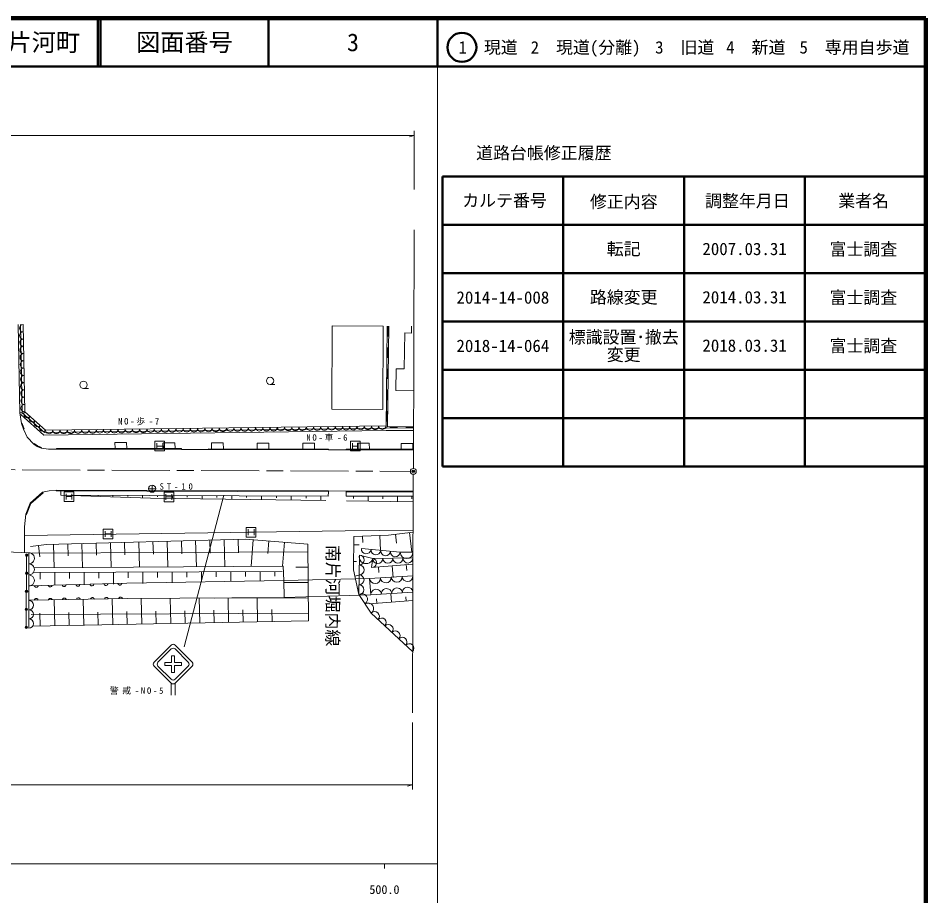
# Model space of a CAD drawing. Units: millimetres, scale not verified. Extents: x 40000 to 680000, y 20000 to 380000.
# Drawn here: x 492230 to 680000, y 198357 to 380000 of the extents above; entities that cross this region are included whole.
import ezdxf
from ezdxf.enums import TextEntityAlignment as Align

# ---------------------------------------------------------------- set-up
doc = ezdxf.new("R2010")
doc.units = ezdxf.units.MM
doc.header["$LTSCALE"] = 1000
doc.header["$PDMODE"] = 32
doc.header["$PDSIZE"] = 500
doc.linetypes.add('CHAIN', pattern=[18.5, 12, -1.5, 3.5, -1.5])
for name, color, linetype, lineweight in [('M-BGD', 7, 'Continuous', 13), ('M-BMK', 2, 'CHAIN', 13), ('M-BMK-SRVR', 3, 'Continuous', 13), ('M-STR-HTXT', 7, 'Continuous', 13), ('M-STR-STRC', 7, 'Continuous', 13), ('M-TTL', 2, 'Continuous', 140), ('M-TTL-BAND', 7, 'Continuous', 13), ('M-TTL-FRAM', 2, 'Continuous', 50), ('M-TTL-LINE', 7, 'Continuous', 50)]:
    doc.layers.add(name, color=color, linetype=linetype, lineweight=lineweight)
for name, color, linetype in [('M-BGD-HTXT', 7, 'Continuous'), ('M-OTRS', 6, 'Continuous'), ('M-TTL-TXT', 7, 'Continuous')]:
    doc.layers.add(name, color=color, linetype=linetype)
doc.styles.add('ＭＳ ゴシック', font='')
doc.styles.get('ＭＳ ゴシック').set_extended_font_data('MS Gothic')

msp = doc.modelspace()

# ---------------------------------------------------------------- hatches: boundary and pattern name
at = {"layer": 'M-BGD'}
for points in [[(568595, 316285), (568567, 314086), (568867, 314082), (568895, 316281)], [(568539, 311887), (568512, 309688), (568812, 309684), (568839, 311883)], [(568484, 307489), (568456, 305290), (568756, 305286), (568784, 307485)], [(568428, 303091), (568400, 300892), (568700, 300889), (568728, 303088)], [(568372, 298694), (568344, 296495), (568644, 296491), (568672, 298690)], [(569114, 295149), (570748, 295162), (570745, 295462), (569112, 295449)], [(572381, 295175), (574015, 295188), (574013, 295487), (572379, 295475)]]:
    msp.add_hatch(color=256, dxfattribs=at).paths.add_polyline_path(points)

# ---------------------------------------------------------------- linework, layer by layer
for p, q in [((492586, 298308), (492236, 316575)), ((493086, 298318), (492736, 316585)), ((493236, 316594), (493581, 298547)), ((568595, 316285), (568327, 295142)), ((568895, 316281), (568631, 295445)), ((573587, 314833), (573603, 316265)), ((572114, 307414), (572198, 314849)), ((573587, 314833), (572198, 314849)), ((570434, 307433), (572114, 307414)), ((544341, 304189), (545341, 304189)), ((505756, 303342), (506756, 303342)), ((493581, 298547), (497885, 294729)), ((492893, 296083), (493032, 296140)), ((492893, 296083), (493349, 294970)), ((493032, 296140), (493488, 295027)), ((493488, 295027), (493349, 294970)), ((497885, 294729), (568321, 295642)), ((568327, 295142), (574015, 295187)), ((568631, 295445), (574013, 295487)), ((574015, 295187), (574013, 295487)), ((495488, 291853), (495577, 291973)), ((497073, 291120), (497013, 290983)), ((500165, 290821), (500166, 290971)), ((500165, 290821), (526028, 290765)), ((500166, 290971), (526028, 290915)), ((526028, 290765), (526028, 290915)), ((531582, 290743), (526028, 290765)), ((531583, 290893), (531582, 290743)), ((531582, 290743), (556416, 290676)), ((531583, 290893), (556417, 290826)), ((556416, 290676), (556417, 290826)), ((560104, 290667), (556416, 290676)), ((560105, 290817), (560104, 290667)), ((560104, 290667), (573997, 290643)), ((560105, 290817), (573997, 290793)), ((497295, 281883), (498676, 282156)), ((497295, 281883), (497393, 281770)), ((498676, 282156), (500107, 282302)), ((500106, 282152), (500107, 282302)), ((556397, 281994), (500106, 282152)), ((556397, 282144), (500107, 282302)), ((556397, 281994), (556394, 281094)), ((556397, 281994), (556397, 282144)), ((556397, 282144), (560109, 282136)), ((560106, 281086), (560108, 281986)), ((560109, 282136), (560108, 281986)), ((573961, 281947), (560108, 281986)), ((573962, 282097), (560109, 282136)), ((556394, 281094), (501087, 281249)), ((505696, 281236), (505696, 281098)), ((508769, 281228), (508768, 281113)), ((511841, 281219), (511840, 280898)), ((514914, 281210), (514913, 281004)), ((517987, 281202), (517985, 280697)), ((521059, 281193), (521058, 280910)), ((524132, 281184), (524130, 280589)), ((527204, 281176), (527204, 280864)), ((530277, 281167), (530275, 280514)), ((533350, 281159), (533349, 280818)), ((536422, 281150), (536420, 280440)), ((539495, 281141), (539494, 280772)), ((542567, 281133), (542565, 280365)), ((545640, 281124), (545639, 280726)), ((548713, 281116), (548710, 280291)), ((551785, 281107), (551784, 280680)), ((554858, 281098), (554856, 280216)), ((573957, 281047), (560106, 281086)), ((573953, 279926), (560163, 280079)), ((561616, 281082), (561614, 280572)), ((564636, 281074), (564633, 280029)), ((567656, 281065), (567655, 280530)), ((570677, 281057), (570673, 279962)), ((573697, 281048), (573695, 280489)), ((493950, 277306), (493810, 277362)), ((493520, 272910), (559901, 273896)), ((573928, 274009), (559901, 273896)), ((563488, 272808), (563541, 271509)), ((567073, 272954), (567199, 269854)), ((570316, 273195), (570531, 271350)), ((573218, 273533), (573688, 269493)), ((496432, 270846), (496735, 268543)), ((499551, 271103), (499684, 266260)), ((502490, 271184), (502557, 268732)), ((505429, 271264), (505565, 266303)), ((508369, 271344), (508437, 268835)), ((511308, 271425), (511447, 266347)), ((514247, 271505), (514317, 268937)), ((517186, 271586), (517328, 266391)), ((520125, 271666), (520197, 269039)), ((523064, 271747), (523210, 266434)), ((526003, 271827), (526077, 269142)), ((528942, 271908), (529091, 266478)), ((531882, 271988), (531957, 269244)), ((534821, 272068), (534972, 266522)), ((537760, 272149), (537836, 269346)), ((540849, 272061), (540413, 266562)), ((544087, 271804), (543881, 269196)), ((547326, 271548), (546935, 266611)), ((561665, 271003), (562772, 270983)), ((494449, 269356), (485963, 269728)), ((493987, 268868), (493920, 253921)), ((494449, 269356), (494431, 262474)), ((552192, 269575), (495003, 269278)), ((562829, 268889), (562710, 260697)), ((565598, 268179), (562829, 268889)), ((571253, 269455), (563225, 270246)), ((573910, 269496), (571253, 269455)), ((561603, 267540), (562206, 267529)), ((565598, 268179), (565317, 266334)), ((565317, 266334), (573900, 267018)), ((573905, 268278), (565598, 268179)), ((569632, 266678), (569826, 264246)), ((572510, 266908), (572608, 265672)), ((495260, 265279), (546868, 265503)), ((496778, 265285), (496784, 263924)), ((499814, 265299), (499825, 262627)), ((502849, 265312), (502855, 264001)), ((505885, 265325), (505896, 262755)), ((508921, 265338), (508926, 264078)), ((511957, 265351), (511967, 262882)), ((514993, 265364), (514998, 264155)), ((518028, 265378), (518039, 263010)), ((521064, 265391), (521069, 264232)), ((524100, 265404), (524110, 263138)), ((527136, 265417), (527140, 264309)), ((530171, 265430), (530181, 263265)), ((533207, 265444), (533212, 264386)), ((536243, 265457), (536252, 263393)), ((539279, 265470), (539283, 264463)), ((542315, 265483), (542323, 263521)), ((545350, 265496), (545354, 264540)), ((552208, 266398), (549648, 266385)), ((566755, 266449), (566851, 265252)), ((514710, 263043), (494527, 262515)), ((564925, 264025), (547199, 263623)), ((552225, 263221), (547208, 263195)), ((561857, 264531), (562769, 264734)), ((573890, 264579), (564925, 264025)), ((565181, 260646), (564925, 264025)), ((494470, 259485), (494431, 262474)), ((562426, 261975), (562578, 262009)), ((565181, 260646), (573876, 261197)), ((494470, 259485), (494423, 253765)), ((494514, 259517), (514869, 259866)), ((499798, 254253), (499693, 259606)), ((505794, 254371), (505690, 259709)), ((511790, 254488), (511686, 259812)), ((514869, 259866), (547272, 260131)), ((517787, 254605), (517683, 259889)), ((523783, 254723), (523681, 259938)), ((529780, 254840), (529679, 259988)), ((552241, 260045), (532917, 259945)), ((535776, 254957), (535677, 260037)), ((541772, 255075), (541674, 260086)), ((547272, 260131), (565181, 260646)), ((562710, 260697), (565259, 256878)), ((573869, 259472), (564880, 258794)), ((566404, 258909), (566335, 259812)), ((569451, 259138), (569318, 260909)), ((572499, 259368), (572433, 260235)), ((520785, 254664), (520734, 257289)), ((526781, 254781), (526731, 257372)), ((532778, 254899), (532728, 257455)), ((538774, 255016), (538725, 257538)), ((544771, 255133), (544722, 257622)), ((552258, 256868), (494947, 256571)), ((496799, 254195), (496747, 256874)), ((502796, 254312), (502743, 256985)), ((508792, 254429), (508740, 257095)), ((514789, 254547), (514737, 257205)), ((565259, 256878), (573826, 248905))]:
    msp.add_line(p, q, dxfattribs=at)
msp.add_lwpolyline([(567750, 316288), (557156, 316330), (557088, 299057), (567681, 299015)], close=True, dxfattribs=at)
for points in [[(574047, 302877), (570383, 302918), (570434, 307433)], [(492893, 296083), (492586, 298308), (493086, 298318)], [(574013, 294687), (568332, 294642), (497511, 293724), (492754, 297944)], [(574015, 295187), (568327, 295142), (497698, 294226), (493086, 298318)], [(495488, 291853), (494070, 293297), (493349, 294970)], [(495488, 291853), (496166, 291352), (497013, 290983)], [(495577, 291973), (496242, 291483), (497073, 291120)], [(512282, 290945), (512257, 292153), (514670, 292148), (514695, 290939)], [(522282, 290923), (522258, 292132), (524676, 292126), (524701, 290918)], [(532242, 290892), (532217, 292100), (534650, 292094), (534675, 290885)], [(541697, 290866), (541672, 292075), (544084, 292068), (544108, 290859)], [(551120, 290840), (551096, 292049), (553533, 292042), (553558, 290833)], [(562448, 290813), (562423, 292022), (564856, 292017), (564881, 290809)], [(571453, 290797), (571429, 292006), (573850, 292002), (573874, 290793)], [(500165, 290821), (498487, 290825), (497013, 290983)], [(497295, 281883), (494721, 279658), (493810, 277362)], [(497393, 281770), (494847, 279569), (493950, 277306)], [(555877, 280204), (519619, 280644), (501087, 281249), (501052, 282149)], [(493810, 277362), (493514, 274695), (493533, 269396)], [(573927, 273615), (568865, 273027), (561696, 272735), (561572, 265808), (562710, 260697)], [(494783, 270629), (498082, 271063), (539229, 272189), (552184, 271163), (552266, 255280), (495300, 254166)], [(495499, 266228), (547079, 266612), (547199, 263623)], [(509985, 262920), (510020, 262824), (510070, 262746), (510152, 262668), (510233, 262622), (510330, 262592), (510458, 262596), (510553, 262630), (510632, 262680), (510710, 262762), (510756, 262844), (510785, 262940)], [(512869, 262995), (512903, 262900), (512953, 262821), (513035, 262743), (513117, 262697), (513213, 262668), (513341, 262671), (513436, 262706), (513515, 262756), (513593, 262838), (513639, 262919), (513668, 263016)], [(547272, 260131), (547199, 263623), (514710, 263043)], [(495569, 262543), (495604, 262448), (495654, 262369), (495736, 262291), (495817, 262245), (495914, 262216), (496042, 262219), (496137, 262253), (496216, 262303), (496293, 262386), (496339, 262467), (496369, 262564)], [(498452, 262618), (498487, 262523), (498537, 262444), (498619, 262366), (498700, 262320), (498797, 262291), (498925, 262294), (499020, 262329), (499099, 262379), (499177, 262461), (499223, 262542), (499252, 262639)], [(501336, 262693), (501370, 262598), (501420, 262520), (501502, 262442), (501583, 262396), (501680, 262366), (501808, 262370), (501903, 262404), (501982, 262454), (502060, 262536), (502106, 262618), (502135, 262714)], [(504219, 262769), (504253, 262674), (504303, 262595), (504385, 262517), (504467, 262471), (504564, 262442), (504691, 262445), (504787, 262480), (504865, 262530), (504943, 262612), (504989, 262693), (505019, 262790)], [(507102, 262844), (507137, 262749), (507187, 262670), (507269, 262592), (507350, 262547), (507447, 262517), (507575, 262520), (507670, 262555), (507749, 262605), (507826, 262687), (507872, 262768), (507902, 262865)], [(496368, 259548), (496334, 259644), (496285, 259723), (496204, 259802), (496123, 259848), (496026, 259879), (495898, 259876), (495803, 259843), (495724, 259793), (495645, 259712), (495598, 259631), (495568, 259535)], [(499276, 259598), (499242, 259694), (499193, 259773), (499111, 259852), (499031, 259898), (498934, 259929), (498806, 259926), (498711, 259893), (498631, 259843), (498553, 259762), (498506, 259681), (498476, 259585)], [(502184, 259648), (502150, 259744), (502101, 259823), (502019, 259902), (501938, 259948), (501842, 259979), (501714, 259976), (501618, 259943), (501539, 259893), (501461, 259812), (501414, 259731), (501384, 259635)], [(505091, 259698), (505058, 259794), (505008, 259873), (504927, 259952), (504846, 259998), (504750, 260028), (504622, 260026), (504526, 259993), (504447, 259943), (504368, 259862), (504322, 259781), (504291, 259685)], [(507999, 259748), (507966, 259844), (507916, 259923), (507835, 260001), (507754, 260048), (507657, 260078), (507529, 260076), (507434, 260043), (507355, 259993), (507276, 259912), (507230, 259831), (507199, 259735)], [(510907, 259798), (510873, 259894), (510824, 259973), (510743, 260051), (510662, 260098), (510565, 260128), (510437, 260126), (510342, 260093), (510263, 260043), (510184, 259962), (510137, 259881), (510107, 259784)], [(513815, 259848), (513781, 259944), (513732, 260023), (513650, 260101), (513570, 260148), (513473, 260178), (513345, 260176), (513250, 260143), (513170, 260093), (513092, 260012), (513045, 259931), (513015, 259834)]]:
    msp.add_lwpolyline(points, dxfattribs=at)
for centre, radius in [((505756, 304102), 760), ((544341, 304949), 760), ((493987, 268868), 250), ((493987, 268868), 220), ((493987, 268868), 190), ((493987, 268868), 160), ((493987, 268868), 130), ((493987, 268868), 100), ((493987, 268868), 70), ((493987, 268868), 40), ((493987, 268868), 10), ((493970, 265132), 250), ((493970, 265132), 220), ((493970, 265132), 190), ((493970, 265132), 160), ((493970, 265132), 130), ((493970, 265132), 100), ((493970, 265132), 70), ((493970, 265132), 40), ((493970, 265132), 10), ((493954, 261395), 250), ((493954, 261395), 220), ((493954, 261395), 190), ((493954, 261395), 160), ((493954, 261395), 130), ((493954, 261395), 100), ((493954, 261395), 70), ((493954, 261395), 40), ((493954, 261395), 10), ((493937, 257658), 250), ((493937, 257658), 220), ((493937, 257658), 190), ((493937, 257658), 160), ((493937, 257658), 130), ((493937, 257658), 100), ((493937, 257658), 70), ((493937, 257658), 40), ((493937, 257658), 10), ((493920, 253921), 250), ((493920, 253921), 220), ((493920, 253921), 190), ((493920, 253921), 160), ((493920, 253921), 130), ((493920, 253921), 100), ((493920, 253921), 70), ((493920, 253921), 40), ((493920, 253921), 10)]:
    msp.add_circle(centre, radius, dxfattribs=at)
for centre, radius, start, end in [((493250, 315842), 752, 91.09672, 271.09672), ((493279, 314338), 752, 91.09672, 271.09672), ((493308, 312834), 752, 91.09672, 271.09672), ((493337, 311330), 752, 91.09672, 271.09672), ((493365, 309826), 752, 91.09672, 271.09672), ((493394, 308322), 752, 91.09672, 271.09672), ((493423, 306818), 752, 91.09672, 271.09672), ((493452, 305314), 752, 91.09672, 271.09672), ((493481, 303810), 752, 91.09672, 271.09672), ((493509, 302306), 752, 91.09672, 271.09672), ((493538, 300803), 752, 91.09672, 271.09672), ((493567, 299299), 752, 91.09672, 271.09672), ((494119, 298069), 719, 138.42264, 318.42264), ((495195, 297115), 719, 138.42264, 318.42264), ((496271, 296160), 719, 138.42264, 318.42264), ((497347, 295206), 719, 138.42264, 318.42264), ((503130, 294797), 749, 180.74299, 0.74299), ((504629, 294816), 749, 180.74299, 0.74299), ((506127, 294836), 749, 180.74299, 0.74299), ((507626, 294855), 749, 180.74299, 0.74299), ((509125, 294874), 749, 180.74299, 0.74299), ((510623, 294894), 749, 180.74299, 0.74299), ((512122, 294913), 749, 180.74299, 0.74299), ((513621, 294933), 749, 180.74299, 0.74299), ((515119, 294952), 749, 180.74299, 0.74299), ((516618, 294972), 749, 180.74299, 0.74299), ((518116, 294991), 749, 180.74299, 0.74299), ((519615, 295010), 749, 180.74299, 0.74299), ((521114, 295030), 749, 180.74299, 0.74299), ((522612, 295049), 749, 180.74299, 0.74299), ((524111, 295069), 749, 180.74299, 0.74299), ((525610, 295088), 749, 180.74299, 0.74299), ((527108, 295108), 749, 180.74299, 0.74299), ((528607, 295127), 749, 180.74299, 0.74299), ((530106, 295147), 749, 180.74299, 0.74299), ((531604, 295166), 749, 180.74299, 0.74299), ((533103, 295185), 749, 180.74299, 0.74299), ((534601, 295205), 749, 180.74299, 0.74299), ((536100, 295224), 749, 180.74299, 0.74299), ((537599, 295244), 749, 180.74299, 0.74299), ((539097, 295263), 749, 180.74299, 0.74299), ((540596, 295283), 749, 180.74299, 0.74299), ((542095, 295302), 749, 180.74299, 0.74299), ((543593, 295321), 749, 180.74299, 0.74299), ((545092, 295341), 749, 180.74299, 0.74299), ((546590, 295360), 749, 180.74299, 0.74299), ((548089, 295380), 749, 180.74299, 0.74299), ((549588, 295399), 749, 180.74299, 0.74299), ((551086, 295419), 749, 180.74299, 0.74299), ((552585, 295438), 749, 180.74299, 0.74299), ((554084, 295457), 749, 180.74299, 0.74299), ((555582, 295477), 749, 180.74299, 0.74299), ((557081, 295496), 749, 180.74299, 0.74299), ((558580, 295516), 749, 180.74299, 0.74299), ((560078, 295535), 749, 180.74299, 0.74299), ((561577, 295555), 749, 180.74299, 0.74299), ((563075, 295574), 749, 180.74299, 0.74299), ((564574, 295594), 749, 180.74299, 0.74299), ((566073, 295613), 749, 180.74299, 0.74299), ((567571, 295632), 749, 180.74299, 0.74299), ((498634, 294738), 749, 180.74299, 0.74299), ((500133, 294758), 749, 180.74299, 0.74299), ((501631, 294777), 749, 180.74299, 0.74299), ((494446, 268209), 1147, 269.85065, 89.85065), ((564213, 268534), 1430, 165.61126, 345.61126), ((562814, 267865), 1024, 269.17078, 89.17078), ((564228, 270147), 1008, 174.37697, 354.37697), ((566235, 269949), 1008, 174.37697, 354.37697), ((568243, 269752), 1008, 174.37697, 354.37697), ((570250, 269554), 1008, 174.37697, 354.37697), ((572582, 269476), 1328, 180.87471, 0.87471), ((494440, 265915), 1147, 269.85065, 89.85065), ((562784, 265817), 1024, 269.17078, 89.17078), ((565457, 267257), 933, 261.32724, 81.32724), ((566636, 268191), 1038, 180.68292, 0.68292), ((568713, 268216), 1038, 180.68292, 0.68292), ((570790, 268241), 1038, 180.68292, 0.68292), ((572867, 268266), 1038, 180.68292, 0.68292), ((494434, 263621), 1147, 269.85065, 89.85065), ((562755, 263769), 1024, 269.17078, 89.17078), ((566045, 264094), 1123, 183.53294, 3.53294), ((568287, 264233), 1123, 183.53294, 3.53294), ((570528, 264371), 1123, 183.53294, 3.53294), ((572769, 264509), 1123, 183.53294, 3.53294), ((562725, 261721), 1024, 269.17078, 89.17078), ((566268, 260715), 1089, 3.62564, 183.62564), ((568442, 260853), 1089, 3.62564, 183.62564), ((570615, 260991), 1089, 3.62564, 183.62564), ((572789, 261128), 1089, 3.62564, 183.62564), ((494462, 258531), 953, 269.52237, 89.52237), ((563347, 259743), 1148, 303.71681, 123.71681), ((494447, 256625), 953, 269.52237, 89.52237), ((564622, 257833), 1148, 303.71681, 123.71681), ((494431, 254718), 953, 269.52237, 89.52237), ((565973, 256214), 975, 317.05564, 137.05564), ((567400, 254885), 975, 317.05564, 137.05564), ((568828, 253556), 975, 317.05564, 137.05564), ((570256, 252227), 975, 317.05564, 137.05564), ((571684, 250899), 975, 317.05564, 137.05564), ((573112, 249570), 975, 317.05564, 137.05564)]:
    msp.add_arc(centre, radius, start, end, dxfattribs=at)
at = {"layer": 'M-BMK'}
msp.add_line((474579, 286613), (573378, 286208), dxfattribs=at)
at = {"layer": 'M-BMK-SRVR'}
for p, q in [((574183, 336205), (573981, 286806)), ((573976, 285606), (573773, 236206)), ((519185, 282618), (520685, 282618)), ((519935, 283368), (519935, 281868))]:
    msp.add_line(p, q, dxfattribs=at)
for centre, radius in [((573978, 286206), 600), ((573978, 286206), 24), ((519935, 282618), 750)]:
    msp.add_circle(centre, radius, dxfattribs=at)
at = {"layer": 'M-OTRS'}
msp.add_point((573978, 286206), dxfattribs=at)
at = {"layer": 'M-STR-HTXT'}
for p, q in [((150985, 355695), (574183, 355695)), ((574183, 355695), (573183, 355415)), ((574183, 356695), (574183, 344538)), ((573773, 220361), (573773, 234206)), ((256546, 221361), (573773, 221361)), ((573773, 221361), (572773, 221081))]:
    msp.add_line(p, q, dxfattribs=at)
at = {"layer": 'M-STR-STRC'}
for p, q in [((520938, 292030), (520938, 290830)), ((520938, 291430), (522138, 291430)), ((522138, 292030), (522138, 290830)), ((561372, 292027), (561372, 290827)), ((561372, 291427), (562572, 291427)), ((562572, 292027), (562572, 290827)), ((502137, 281579), (502137, 280379)), ((502137, 280979), (503337, 280979)), ((502623, 281245), (502623, 281222)), ((503337, 281579), (503337, 280379)), ((522804, 281506), (522804, 280306)), ((522804, 280906), (524004, 280906)), ((524004, 281506), (524004, 280306)), ((534760, 281274), (526555, 249918)), ((539824, 274219), (539824, 273019)), ((541024, 274219), (541024, 273019)), ((510240, 273860), (510240, 272660)), ((510240, 273260), (511440, 273260)), ((511440, 273860), (511440, 272660)), ((539824, 273619), (541024, 273619)), ((523871, 250263), (520337, 246729)), ((524685, 250263), (528219, 246729)), ((521152, 246729), (523871, 249448)), ((523956, 246645), (523956, 248050)), ((523956, 248050), (524601, 248050)), ((524601, 246645), (524601, 248050)), ((524685, 249448), (527404, 246729)), ((522550, 246645), (523956, 246645)), ((522550, 245999), (522550, 246645)), ((522550, 245999), (523956, 245999)), ((523956, 245999), (523956, 244594)), ((526006, 246645), (524601, 246645)), ((526006, 245999), (524601, 245999)), ((524601, 245999), (524601, 244594)), ((526006, 245999), (526006, 246645)), ((520337, 245915), (523871, 242381)), ((521152, 245915), (523871, 243196)), ((524601, 244594), (523956, 244594)), ((528219, 245915), (524685, 242381)), ((524685, 243196), (527404, 245915)), ((523871, 242381), (523871, 239899)), ((524685, 242381), (524685, 239899))]:
    msp.add_line(p, q, dxfattribs=at)
for points in [[(520538, 290430), (520538, 292430), (522538, 292430), (522538, 290430)], [(560972, 290427), (560972, 292427), (562972, 292427), (562972, 290427)], [(501737, 279979), (501737, 281979), (503737, 281979), (503737, 279979)], [(522404, 279906), (522404, 281906), (524404, 281906), (524404, 279906)], [(509840, 272260), (509840, 274260), (511840, 274260), (511840, 272260)], [(539424, 272619), (539424, 274619), (541424, 274619), (541424, 272619)]]:
    msp.add_lwpolyline(points, close=True, dxfattribs=at)
for centre, start, end in [((524278, 249855), 45, 135), ((524278, 249041), 44.99982, 135), ((520745, 246322), 135, 225), ((521559, 246322), 135, 225.00006), ((526997, 246322), 315.00009, 44.99985), ((527811, 246322), 315, 45), ((524278, 243603), 225.00006, 315.00009), ((524278, 242789), 225, 315)]:
    msp.add_arc(centre, 576, start, end, dxfattribs=at)
at = {"layer": 'M-TTL'}
for p, q in [((680000, 380000), (40000, 380000)), ((680000, 20000), (680000, 380000))]:
    msp.add_line(p, q, dxfattribs=at)
at = {"layer": 'M-TTL-BAND'}
for p, q in [((579000, 20000), (579000, 370000)), ((40000, 205000), (579000, 205000)), ((568000, 205000), (568000, 204000))]:
    msp.add_line(p, q, dxfattribs=at)
at = {"layer": 'M-TTL-FRAM'}
for p, q in [((580000, 347197), (580000, 287197)), ((580000, 347197), (680000, 347197)), ((580000, 287197), (680000, 287197))]:
    msp.add_line(p, q, dxfattribs=at)
at = {"layer": 'M-TTL-LINE'}
for p, q in [((508747, 380000), (508747, 370000)), ((509247, 380000), (509247, 370000)), ((543997, 380000), (543997, 370000)), ((579000, 380000), (579000, 370000)), ((40000, 370000), (680000, 370000)), ((605000, 347197), (605000, 287197)), ((630000, 347197), (630000, 287197)), ((655000, 347197), (655000, 287197)), ((580000, 337197), (680000, 337197)), ((580000, 327197), (680000, 327197)), ((580000, 317197), (680000, 317197)), ((580000, 307197), (680000, 307197)), ((580000, 297197), (680000, 297197))]:
    msp.add_line(p, q, dxfattribs=at)
msp.add_circle((584031, 373958), 3000, dxfattribs=at)

# ---------------------------------------------------------------- texts
at = {"layer": 'M-BGD-HTXT', "style": 'ＭＳ ゴシック'}
msp.add_text('南片河堀内線', height=2566, rotation=269.744, dxfattribs=at).set_placement((555322, 271001), align=Align.BOTTOM_LEFT)
at = {"layer": 'M-BMK-SRVR', "insert": (521479, 282403), "char_height": 1320, "attachment_point": 7, "style": 'ＭＳ ゴシック'}
msp.add_mtext('\\T1.67;ST-10', dxfattribs=at)
at = {"layer": 'M-STR-STRC', "char_height": 1320, "attachment_point": 7, "style": 'ＭＳ ゴシック'}
for s, insert in [('\\T1.4;NO-歩-7', (512892, 295737)), ('\\T1.4;NO-車-6', (551850, 292390)), ('\\T1.4;警戒-NO-5', (511180, 240022))]:
    msp.add_mtext(s, dxfattribs=dict(at, insert=insert))
at = {"layer": 'M-TTL-BAND', "style": 'ＭＳ ゴシック'}
msp.add_text('500.0', height=1833, dxfattribs=at).set_placement((568000, 198195), align=Align.BOTTOM_CENTER)
at = {"layer": 'M-TTL-TXT', "style": 'ＭＳ ゴシック'}
msp.add_text('萩市大字堀内\u3000大字北片河町\u3000大字南片河町', height=3666, dxfattribs=at).set_placement((405024, 375000), align=Align.MIDDLE_LEFT)
for s, height, p in [('図面番号', 3666, (526622, 375000)), ('3', 3666, (561497, 375000)), ('1\u3000現道', 2566, (589448, 373958)), ('2\u3000現道(分離)', 2566, (609619, 373958)), ('3\u3000旧道', 2566, (630121, 373958)), ('4\u3000新道', 2566, (644824, 373958)), ('5\u3000専用自歩道', 2566, (665228, 373958)), ('道路台帳修正履歴', 2566, (600968, 352113)), ('カルテ番号', 2566, (592839, 342277)), ('修正内容', 2566, (617509, 342023)), ('調整年月日', 2566, (643089, 342197)), ('業者名', 2566, (667134, 342197)), ('転記', 2566, (617500, 332245)), ('2007.03.31', 2566, (642500, 332245)), ('富士調査', 2566, (667077, 332189)), ('2014-14-008', 2566, (592500, 322189)), ('路線変更', 2566, (617500, 322245)), ('2014.03.31', 2566, (642500, 322245)), ('富士調査', 2566, (667077, 322189)), ('標識設置･撤去', 2566, (617500, 313992)), ('富士調査', 2566, (667077, 312189)), ('2018-14-064', 2566, (592500, 312189)), ('変更', 2566, (617500, 310359)), ('2018.03.31', 2566, (642500, 312245))]:
    msp.add_text(s, height=height, dxfattribs=at).set_placement(p, align=Align.MIDDLE_CENTER)

doc.saveas('drawing.dxf')
